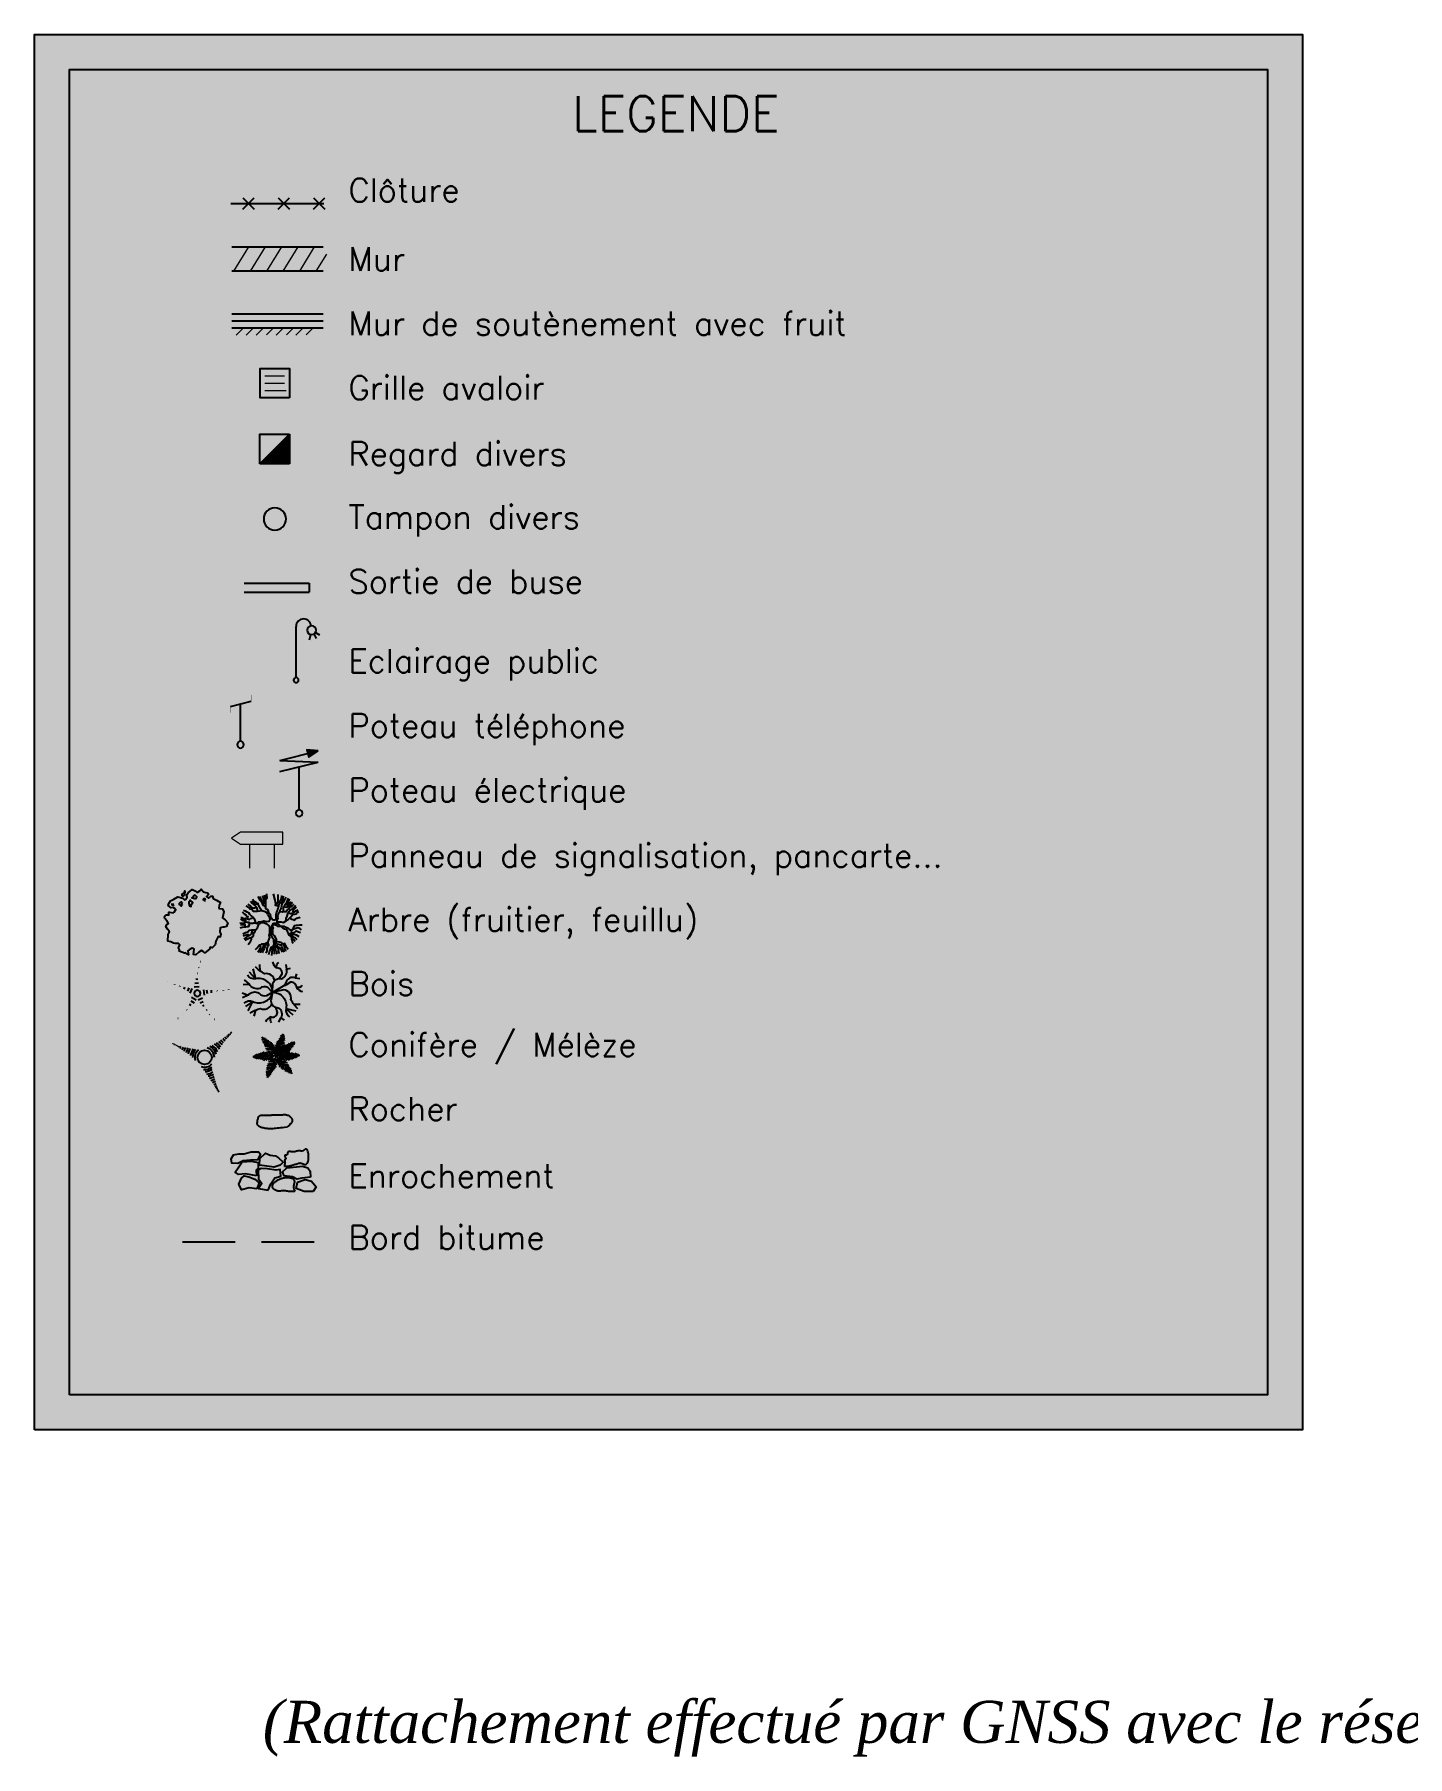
# Paper-space layout 'Layout1' of a CAD drawing. Extents: x -43 to 2298, y -18 to 768.
# Drawn here: x 15.5 to 113.4, y -10.3 to 112.5 of the extents above; entities that cross this region are included whole.
import ezdxf
from ezdxf.enums import TextEntityAlignment as Align

# ---------------------------------------------------------------- set-up
doc = ezdxf.new("R2010")
doc.units = 0
doc.header["$LTSCALE"] = 5
doc.linetypes.add('CACHE2', pattern=[0.1875, 0.125, -0.0625])
doc.layers.add('CARTOUCHE', color=7, linetype='Continuous')
doc.layers.add('CARTOUCHE_Hachures', color=255, linetype='Continuous')
doc.styles.add('17', font='romans.shx', dxfattribs={"oblique": 13.5, "height": 0.34})
doc.styles.add('CARTOUCHE', font='timesi.ttf', dxfattribs={"height": 1})

psp = doc.layouts.get("Layout1")

# ---------------------------------------------------------------- hatches: boundary and pattern name
at = {"layer": 'CARTOUCHE_Hachures'}
psp.add_hatch(color=256, dxfattribs=at).paths.add_polyline_path([(15.51, 13.03), (15.51, 112.48), (105.89, 112.48), (105.89, 13.03)])

# ---------------------------------------------------------------- linework, layer by layer
at = {"layer": 'CARTOUCHE', "color": 0}
for p, q in [((34.94, 61.46), (34.96, 61.48)), ((34.95, 61.43), (34.99, 61.48)), ((34.96, 61.37), (35.06, 61.47)), ((34.96, 61.4), (35.03, 61.47)), ((34.97, 61.34), (35.1, 61.47)), ((34.98, 61.32), (35.13, 61.47)), ((34.99, 61.29), (35.17, 61.47)), ((35, 61.26), (35.21, 61.46)), ((35.01, 61.23), (35.24, 61.46)), ((35.02, 61.2), (35.28, 61.46)), ((35.03, 61.17), (35.31, 61.46)), ((35.03, 61.14), (35.35, 61.45)), ((35.04, 61.11), (35.39, 61.45)), ((35.05, 61.08), (35.42, 61.45)), ((35.06, 61.05), (35.46, 61.45)), ((35.07, 61.02), (35.49, 61.45)), ((35.08, 60.99), (35.53, 61.44)), ((35.16, 61.03), (35.57, 61.44)), ((35.28, 61.12), (35.6, 61.44)), ((35.41, 61.21), (35.64, 61.44)), ((35.53, 61.29), (35.67, 61.43)), ((35.65, 61.38), (35.71, 61.43))]:
    psp.add_line(p, q, dxfattribs=at)
at = {"layer": 'CARTOUCHE', "color": 3, "linetype": 'Continuous'}
for p, q in [((31.76, 51.11), (31.86, 50.73)), ((31.9, 51.15), (31.99, 50.79)), ((31.61, 45.72), (31.58, 46.18)), ((33.98, 43.37), (34.45, 43.36)), ((31.28, 42.94), (31.15, 42.5)), ((31.89, 40.79), (31.72, 40.82)), ((32.73, 39.68), (31.73, 41.01)), ((31.73, 40.91), (31.83, 40.87)), ((31.77, 40.71), (31.98, 40.67)), ((31.83, 40.87), (31.84, 40.99)), ((32.07, 40.56), (31.83, 40.6)), ((31.92, 40.97), (31.89, 40.79)), ((31.98, 40.67), (31.97, 40.68)), ((31.98, 40.68), (32.03, 40.91)), ((32.14, 40.83), (32.07, 40.56)), ((32.14, 40.46), (32.25, 40.74)), ((32.35, 40.67), (32.25, 40.34)), ((32.33, 40.21), (32.45, 40.61)), ((32.75, 39.69), (33.26, 41.26)), ((32.76, 39.68), (34.08, 40.68)), ((32.76, 40.62), (32.95, 40.31)), ((33, 40.46), (32.84, 40.72)), ((32.92, 40.83), (33.05, 40.61)), ((33.09, 40.73), (32.98, 40.95)), ((33.34, 40.56), (33.01, 40.46)), ((33.04, 41.06), (33.13, 40.87)), ((33.05, 40.61), (33.34, 40.69)), ((33.35, 40.83), (33.09, 40.73)), ((33.17, 41.01), (33.1, 41.17)), ((33.13, 40.87), (33.35, 40.96)), ((33.13, 40.87), (33.13, 40.88)), ((33.18, 41.21), (33.21, 41.11)), ((33.34, 41.09), (33.18, 41.01)), ((33.21, 41.11), (33.31, 41.17)), ((33.56, 40.52), (33.53, 40.26)), ((33.63, 40.34), (33.68, 40.58)), ((33.78, 40.64), (33.75, 40.44)), ((33.86, 40.52), (33.9, 40.69)), ((34.05, 40.49), (33.87, 40.52)), ((33.98, 40.68), (33.95, 40.58)), ((33.95, 40.58), (34.07, 40.57)), ((32.72, 39.67), (31.07, 39.61)), ((31.23, 39.61), (31.14, 39.69)), ((31.15, 39.55), (31.23, 39.61)), ((31.2, 39.74), (31.34, 39.62)), ((31.34, 39.61), (31.21, 39.5)), ((31.48, 39.62), (31.32, 39.8)), ((31.33, 39.47), (31.48, 39.62)), ((31.45, 39.84), (31.63, 39.63)), ((31.63, 39.63), (31.45, 39.45)), ((31.48, 39.62), (31.47, 39.62)), ((31.75, 39.63), (31.58, 39.88)), ((31.59, 39.44), (31.76, 39.63)), ((31.7, 39.92), (31.91, 39.65)), ((31.91, 39.64), (31.72, 39.4)), ((32.06, 39.64), (31.81, 39.97)), ((31.84, 39.36), (32.07, 39.64)), ((31.89, 40.48), (32.15, 40.46)), ((32.07, 39.64), (31.91, 39.64)), ((32.24, 40.33), (31.94, 40.36)), ((31.97, 40.23), (32.34, 40.21)), ((31.97, 39.97), (32.22, 39.65)), ((32.23, 39.65), (32, 39.36)), ((32.43, 40.08), (32.06, 40.1)), ((32.07, 39.64), (32.07, 39.64)), ((32.74, 39.65), (32.09, 38.12)), ((32.38, 39.65), (32.13, 39.98)), ((32.16, 39.98), (32.53, 39.95)), ((32.16, 39.37), (32.39, 39.65)), ((32.6, 39.33), (32.2, 39.24)), ((32.34, 40.21), (32.24, 40.33)), ((32.62, 39.83), (32.26, 39.85)), ((32.29, 39.95), (32.54, 39.66)), ((32.3, 39.38), (32.66, 39.48)), ((32.54, 39.66), (32.32, 39.37)), ((32.34, 40.21), (32.34, 40.21)), ((32.55, 40.48), (32.43, 40.09)), ((32.52, 39.96), (32.64, 40.35)), ((32.54, 39.66), (32.53, 39.66)), ((32.77, 39.01), (32.6, 39.34)), ((32.8, 39.86), (32.61, 40.17)), ((32.62, 39.83), (32.61, 39.84)), ((32.72, 40.2), (32.62, 39.83)), ((32.66, 40.32), (32.85, 40.01)), ((32.66, 39.48), (32.66, 39.47)), ((32.67, 39.48), (32.83, 39.16)), ((32.9, 40.16), (32.71, 40.47)), ((32.76, 39.67), (34.42, 39.73)), ((32.76, 39.65), (33.87, 38.42)), ((33.16, 39.99), (32.81, 39.87)), ((32.81, 39.87), (32.81, 39.87)), ((32.81, 39.14), (32.88, 39.51)), ((32.86, 40.02), (33.25, 40.14)), ((32.88, 39.52), (33.24, 39.53)), ((32.88, 39.51), (32.89, 39.51)), ((33.3, 40.29), (32.9, 40.17)), ((32.9, 39.79), (32.92, 40.15)), ((32.99, 39.4), (32.9, 39)), ((32.91, 39.79), (32.91, 39.8)), ((33.27, 39.69), (32.91, 39.79)), ((32.94, 39.68), (33.17, 39.96)), ((32.95, 40.31), (33, 40.46)), ((32.95, 40.32), (33.35, 40.44)), ((32.95, 40.31), (32.95, 40.31)), ((33.19, 39.38), (32.95, 39.68)), ((32.95, 39.68), (32.96, 39.68)), ((33.35, 39.41), (32.98, 39.4)), ((33.01, 38.88), (33.1, 39.28)), ((33.05, 40.25), (33.03, 39.88)), ((33.04, 39.89), (33.43, 39.77)), ((33.09, 39.28), (33.46, 39.29)), ((33.33, 39.97), (33.1, 39.68)), ((33.11, 39.68), (33.36, 39.36)), ((33.16, 39.98), (33.18, 40.35)), ((33.55, 39.86), (33.16, 39.99)), ((33.26, 39.69), (33.49, 39.97)), ((33.52, 39.36), (33.27, 39.69)), ((33.31, 40.44), (33.28, 40.08)), ((33.28, 40.08), (33.41, 40.17)), ((33.28, 40.08), (33.28, 40.08)), ((33.29, 40.08), (33.68, 39.96)), ((33.41, 40.17), (33.43, 40.47)), ((33.74, 40.06), (33.42, 40.16)), ((33.65, 39.98), (33.42, 39.69)), ((33.42, 39.69), (33.58, 39.7)), ((33.42, 39.69), (33.42, 39.69)), ((33.43, 39.69), (33.68, 39.37)), ((33.54, 40.27), (33.82, 40.16)), ((33.58, 39.7), (33.77, 39.93)), ((33.79, 39.42), (33.58, 39.69)), ((33.91, 40.27), (33.63, 40.34)), ((33.9, 39.9), (33.73, 39.7)), ((33.74, 39.7), (33.91, 39.45)), ((33.75, 40.44), (33.76, 40.44)), ((33.75, 40.43), (33.98, 40.38)), ((33.86, 39.71), (34.03, 39.88)), ((34.04, 39.49), (33.86, 39.71)), ((34.15, 39.87), (34.01, 39.72)), ((34.01, 39.72), (34.02, 39.72)), ((34.01, 39.71), (34.17, 39.54)), ((34.15, 39.72), (34.27, 39.84)), ((34.28, 39.6), (34.15, 39.72)), ((34.34, 39.79), (34.25, 39.72)), ((34.25, 39.72), (34.34, 39.65)), ((32.25, 38.5), (32.03, 38.43)), ((32.03, 38.3), (32.19, 38.37)), ((32.04, 38.57), (32.31, 38.64)), ((32.15, 38.28), (32.05, 38.23)), ((32.36, 38.75), (32.06, 38.71)), ((32.07, 38.83), (32.41, 38.9)), ((32.48, 39.04), (32.08, 38.95)), ((32.14, 39.09), (32.54, 39.18)), ((32.18, 38.17), (32.15, 38.28)), ((32.2, 38.37), (32.25, 38.21)), ((32.26, 38.5), (32.25, 38.49)), ((32.33, 38.3), (32.26, 38.5)), ((32.31, 38.64), (32.39, 38.41)), ((32.46, 38.52), (32.36, 38.76)), ((32.48, 39.04), (32.42, 38.9)), ((32.42, 38.9), (32.55, 38.63)), ((32.64, 38.72), (32.48, 39.04)), ((32.48, 39.04), (32.48, 39.04)), ((32.54, 39.19), (32.71, 38.86)), ((33.2, 39.16), (33.11, 38.76)), ((33.56, 39.18), (33.2, 39.17)), ((33.2, 39.17), (33.2, 39.17)), ((33.2, 39.17), (33.3, 39.05)), ((33.22, 38.71), (33.29, 39.04)), ((33.3, 39.05), (33.61, 39.05)), ((33.41, 38.93), (33.33, 38.64)), ((33.66, 38.93), (33.4, 38.94)), ((33.44, 38.56), (33.49, 38.84)), ((33.49, 38.84), (33.74, 38.82)), ((33.59, 38.73), (33.56, 38.5)), ((33.8, 38.72), (33.6, 38.73)), ((33.6, 38.73), (33.6, 38.73)), ((33.68, 38.44), (33.69, 38.62)), ((33.69, 38.63), (33.86, 38.61)), ((33.86, 38.52), (33.76, 38.55)), ((33.76, 38.55), (33.76, 38.43))]:
    psp.add_line(p, q, dxfattribs=at)
at = {"layer": 'CARTOUCHE', "color": 3}
for p, q in [((27.14, 45.56), (27.11, 45.56)), ((27.2, 45.99), (27.23, 45.98)), ((27.34, 46.38), (27.33, 46.38)), ((25.03, 44.96), (25.03, 44.96)), ((25.51, 44.77), (25.52, 44.79)), ((25.87, 44.67), (25.85, 44.62)), ((26.18, 44.44), (26.24, 44.57)), ((26.52, 44.53), (26.42, 44.28)), ((26.62, 44.14), (26.76, 44.49)), ((26.9, 44.59), (27.26, 44.63)), ((27.21, 44.85), (26.95, 44.84)), ((27.02, 45.16), (27.15, 45.15)), ((27.56, 44.38), (27.61, 44)), ((27.84, 44.09), (27.81, 44.35)), ((28.1, 44.35), (28.12, 44.18)), ((28.55, 44.28), (28.54, 44.32)), ((28.96, 44.35), (28.96, 44.34)), ((29.36, 44.39), (29.36, 44.4)), ((26.34, 42.99), (26.37, 42.96)), ((26.68, 43.26), (26.56, 43.35)), ((26.66, 43.6), (26.89, 43.47)), ((27.05, 43.66), (26.71, 43.83)), ((27.5, 43.8), (27.18, 43.65)), ((27.32, 43.45), (27.54, 43.56)), ((27.51, 43.23), (27.62, 43.3)), ((27.8, 42.95), (27.76, 42.92))]:
    psp.add_line(p, q, dxfattribs=at)
at = {"layer": 'CARTOUCHE', "flags": 128}
psp.add_lwpolyline([(15.51, 13.03), (15.51, 112.48), (105.89, 112.48), (105.89, 13.03)], close=True, dxfattribs=at)
at = {"layer": 'CARTOUCHE', "lineweight": 25, "flags": 128}
psp.add_lwpolyline([(18.01, 15.53), (18.01, 109.98), (103.39, 109.98), (103.39, 15.53)], close=True, dxfattribs=at)
at = {"layer": 'CARTOUCHE', "flags": 128}
for points in [[(30.37, 100.03), (31.17, 100.83)], [(30.37, 100.83), (31.17, 100.03)], [(32.89, 100.03), (33.69, 100.83)], [(32.89, 100.83), (33.69, 100.03)], [(35.41, 100.03), (36.21, 100.83)], [(35.41, 100.83), (36.21, 100.03)], [(29.51, 100.43), (36.15, 100.43)]]:
    psp.add_lwpolyline(points, dxfattribs=at)
at = {"layer": 'CARTOUCHE', "lineweight": 25, "flags": 128}
for points in [[(29.58, 97.35), (36.09, 97.35)], [(36.1, 95.6), (29.58, 95.6)], [(29.58, 91.57), (36.08, 91.57)]]:
    psp.add_lwpolyline(points, dxfattribs=at)
at = {"layer": 'CARTOUCHE', "color": 252, "lineweight": 9, "flags": 128}
for points in [[(30.78, 97.35), (29.71, 95.6)], [(31.95, 97.35), (30.88, 95.6)], [(33.12, 97.35), (32.05, 95.6)], [(34.29, 97.35), (33.22, 95.6)], [(35.46, 97.35), (34.4, 95.6)], [(36.32, 96.83), (35.57, 95.6)], [(30.4, 91.54), (29.9, 91.04)], [(31.11, 91.54), (30.61, 91.04)], [(31.82, 91.54), (31.32, 91.04)], [(32.56, 91.57), (32.06, 91.07)], [(33.23, 91.54), (32.73, 91.04)], [(33.97, 91.57), (33.47, 91.07)], [(34.65, 91.54), (34.15, 91.04)], [(35.39, 91.57), (34.89, 91.07)]]:
    psp.add_lwpolyline(points, dxfattribs=at)
at = {"layer": 'CARTOUCHE', "color": 251, "flags": 128}
for points in [[(29.58, 92.57), (36.08, 92.57)], [(29.58, 92.07), (36.08, 92.07)]]:
    psp.add_lwpolyline(points, dxfattribs=at)
at = {"layer": 'CARTOUCHE', "color": 142, "linetype": 'ByBlock', "flags": 128}
psp.add_lwpolyline([(33.69, 86.58), (31.59, 86.58), (31.59, 88.68), (33.69, 88.68)], close=True, dxfattribs=at)
at = {"layer": 'CARTOUCHE', "color": 142, "lineweight": 5, "flags": 128}
for points in [[(31.94, 88.15), (33.34, 88.15)], [(31.94, 87.63), (33.34, 87.63)], [(31.94, 87.1), (33.45, 87.1)]]:
    psp.add_lwpolyline(points, dxfattribs=at)
at = {"layer": 'CARTOUCHE', "color": 4, "flags": 128}
for points in [[(31.58, 81.87), (31.58, 83.98), (33.68, 83.98)], [(31.58, 81.87), (33.68, 83.98)], [(31.63, 81.87), (33.68, 83.92)], [(31.69, 81.87), (33.68, 83.86)], [(31.75, 81.87), (33.68, 83.8)], [(31.81, 81.87), (33.68, 83.74)], [(31.87, 81.87), (33.68, 83.68)], [(31.93, 81.87), (33.68, 83.62)], [(31.99, 81.87), (33.68, 83.56)], [(32.05, 81.87), (33.68, 83.5)], [(33.68, 83.98), (33.68, 81.87)], [(32.11, 81.87), (33.68, 83.44)], [(32.17, 81.87), (33.68, 83.38)], [(32.23, 81.87), (33.68, 83.32)], [(32.29, 81.87), (33.68, 83.26)], [(32.35, 81.87), (33.68, 83.2)], [(32.41, 81.87), (33.68, 83.14)], [(32.47, 81.87), (33.68, 83.08)], [(32.53, 81.87), (33.68, 83.02)], [(32.59, 81.87), (33.68, 82.97)], [(32.64, 81.87), (33.68, 82.91)], [(32.7, 81.87), (33.68, 82.85)], [(32.76, 81.87), (33.68, 82.79)], [(32.82, 81.87), (33.68, 82.73)], [(32.88, 81.87), (33.68, 82.67)], [(32.94, 81.87), (33.68, 82.61)], [(33, 81.87), (33.68, 82.55)], [(33.06, 81.87), (33.68, 82.49)], [(33.12, 81.87), (33.68, 82.43)], [(33.18, 81.87), (33.68, 82.37)], [(33.24, 81.87), (33.68, 82.31)], [(33.3, 81.87), (33.68, 82.25)], [(33.68, 81.87), (31.58, 81.87)], [(33.36, 81.87), (33.68, 82.19)], [(33.42, 81.87), (33.68, 82.13)], [(33.48, 81.87), (33.68, 82.07)], [(33.54, 81.87), (33.68, 82.01)], [(33.6, 81.87), (33.68, 81.96)]]:
    psp.add_lwpolyline(points, dxfattribs=at)
psp.add_lwpolyline([(32.65, 78.74, 1), (32.65, 77.15, 1)], format="xyb", close=True, dxfattribs=at)
at = {"layer": 'CARTOUCHE', "color": 142, "flags": 128}
for points in [[(30.45, 73.37), (35.09, 73.37)], [(30.45, 72.72), (35.09, 72.72)], [(35.09, 73.37), (35.09, 72.72)]]:
    psp.add_lwpolyline(points, dxfattribs=at)
at = {"layer": 'CARTOUCHE', "color": 6, "flags": 128}
psp.add_lwpolyline([(35.23, 70.29, 1), (34.16, 70.29)], format="xyb", dxfattribs=at)
for points in [[(34.16, 66.64), (34.16, 70.29)], [(35.19, 69.69), (35.09, 69.3)], [(35.44, 69.72), (35.6, 69.42)], [(35.55, 69.86), (35.84, 69.69)]]:
    psp.add_lwpolyline(points, dxfattribs=at)
for points in [[(35.27, 70.33, 1), (35.27, 69.7, 1)], [(34.16, 66.64, 1), (34.16, 66.28, 1)]]:
    psp.add_lwpolyline(points, format="xyb", close=True, dxfattribs=at)
at = {"layer": 'CARTOUCHE', "color": 3, "const_width": 0.0216, "flags": 128}
for points in [[(30.95, 64.96), (30.97, 65.39)], [(29.48, 64.15), (29.48, 64.59)]]:
    psp.add_lwpolyline(points, dxfattribs=at)
at = {"layer": 'CARTOUCHE', "color": 3, "flags": 128}
for points in [[(29.48, 64.59), (30.95, 64.96)], [(30.2, 62.1), (30.2, 64.67), (30.21, 64.77)], [(25.74, 42.36), (25.75, 42.36)], [(26.07, 42.66), (26.07, 42.66)], [(28, 42.63), (28.01, 42.64)], [(28.36, 42.26), (28.35, 42.26)]]:
    psp.add_lwpolyline(points, dxfattribs=at)
psp.add_lwpolyline([(30.2, 62.1, 1), (30.2, 61.62, 1)], format="xyb", close=True, dxfattribs=at)
at = {"layer": 'CARTOUCHE', "color": 1, "flags": 128}
for points in [[(33, 60.74), (35.73, 61.43)], [(35.73, 61.43), (34.93, 61.48), (35.08, 60.98), (35.73, 61.43)], [(33, 60.74), (35.74, 60.62)], [(33.01, 59.94), (35.74, 60.62)], [(34.38, 57.21), (34.38, 60.29)]]:
    psp.add_lwpolyline(points, dxfattribs=at)
psp.add_lwpolyline([(34.38, 57.21, 1), (34.38, 56.74, 1)], format="xyb", close=True, dxfattribs=at)
at = {"layer": 'CARTOUCHE', "lineweight": 9, "flags": 128}
for points in [[(32.59, 54.76), (33.21, 54.76), (33.21, 55.62), (30.21, 55.62), (29.56, 55.19), (30.21, 54.76), (32.57, 54.76)], [(30.86, 53.05), (30.86, 54.73)], [(32.59, 54.76), (32.59, 53.05)]]:
    psp.add_lwpolyline(points, dxfattribs=at)
at = {"layer": 'CARTOUCHE', "color": 3, "linetype": 'Continuous'}
for points in [[(28.66, 50.19), (28.91, 50.15), (29.02, 49.95), (28.91, 49.51), (29.1, 49.38), (29.29, 49.17), (29.19, 48.91), (29.04, 48.86), (28.95, 48.84), (28.75, 48.8), (28.72, 48.52), (28.8, 48.32), (28.75, 48.15), (28.6, 48.18), (28.45, 47.86), (28.4, 47.59), (28.19, 47.39), (28.04, 47.42), (27.99, 47.28), (27.66, 47.03), (27.55, 47.12), (27.42, 47.2), (27.22, 47.06), (27.02, 46.89), (26.86, 46.91), (26.9, 47.29), (26.75, 47.36), (26.55, 47.24), (26.44, 47.16), (26.49, 46.88), (26.34, 46.94), (26.28, 47.03), (26.21, 46.99), (25.83, 47.13), (25.85, 47.23), (25.79, 47.39), (25.87, 47.6), (25.78, 47.68), (25.56, 47.68), (25.43, 47.71), (25.24, 47.8), (25.03, 47.85), (25.04, 48.32), (25.14, 48.51), (25.12, 48.57), (25, 48.71), (24.87, 48.9), (24.96, 49.03), (25.06, 49.12), (24.97, 49.29), (24.81, 49.48), (24.79, 49.57), (24.84, 49.65), (24.9, 49.73), (25.06, 49.74), (25.1, 49.7), (25.09, 49.91), (25.13, 49.92), (25.39, 49.87), (25.46, 49.93), (25.58, 50.1), (25.51, 50.19), (25.41, 50.25), (25.25, 50.24), (25.04, 50.39), (25.09, 50.55), (25.21, 50.73), (25.45, 50.85), (25.74, 51.01), (26.09, 50.91), (26.21, 50.79), (26.3, 50.84), (26.4, 50.98), (26.35, 51.05), (26.41, 51.23), (26.47, 51.31), (26.75, 51.54), (27.02, 51.41), (27.11, 51.33), (27.29, 51.45), (27.4, 51.56), (27.57, 51.38), (27.72, 51.32), (27.85, 51.29), (27.93, 51.19), (27.77, 51.04), (27.92, 50.93), (27.99, 50.97), (28.08, 51.07), (28.21, 51.05), (28.25, 50.89), (28.31, 50.87), (28.49, 50.77), (28.78, 50.62), (28.69, 50.42)], [(26.09, 50.53), (26.01, 50.59), (25.97, 50.66), (25.88, 50.59), (25.83, 50.54), (25.83, 50.47), (25.91, 50.41), (25.96, 50.35), (26.02, 50.39), (26.01, 50.48)], [(27, 50.86), (27.08, 51.02), (26.97, 51.13), (26.88, 51.09), (26.83, 51.02), (26.74, 50.94), (26.83, 50.92), (26.89, 50.92)]]:
    psp.add_lwpolyline(points, close=True, dxfattribs=at)
for points in [[(25.44, 50.46), (25.31, 50.49), (25.35, 50.42), (25.46, 50.44), (25.48, 50.45)], [(26.19, 51.19), (26.26, 51.32), (26.22, 51.45), (26.15, 51.31), (26.01, 51.21), (26.01, 51.12), (26.07, 51.06), (26.16, 51.1), (26.23, 51.18), (26.19, 51.2)], [(26.6, 50.76), (26.51, 50.62), (26.51, 50.54), (26.57, 50.37), (26.68, 50.32), (26.7, 50.5), (26.8, 50.61), (26.65, 50.74), (26.59, 50.79)], [(27.7, 50.77), (27.68, 50.87), (27.59, 50.88), (27.53, 50.81), (27.61, 50.75), (27.7, 50.76)], [(30.22, 49.53), (30.3, 49.55), (30.44, 49.47), (30.51, 49.48), (30.57, 49.49), (30.59, 49.48), (30.62, 49.47), (30.66, 49.46), (30.7, 49.45), (30.83, 49.4), (30.92, 49.47), (31.03, 49.49), (31.1, 49.54), (31.16, 49.49), (31.21, 49.32), (31.26, 49.16), (31.37, 49.12), (31.48, 49.23), (31.72, 49.26), (31.87, 49.3), (32.07, 49.26), (32.23, 49.28), (32.27, 49.3), (32.31, 49.41), (32.29, 49.49), (32.29, 49.51), (32.27, 49.54), (32.26, 49.56), (32.24, 49.61), (32.22, 49.63), (32.16, 49.73), (32.15, 49.74), (32.13, 49.85), (32.01, 49.91), (31.95, 49.94), (31.73, 50.01), (31.58, 50), (31.4, 49.98), (31.38, 49.96), (31.16, 49.96), (31.07, 50.02), (31, 50.11), (30.89, 50.13), (30.87, 50.2), (30.74, 50.28), (30.6, 50.37)], [(30.73, 50.48), (30.89, 50.4), (31, 50.26), (31.09, 50.2), (31.16, 50.24), (31.24, 50.24), (31.32, 50.28), (31.35, 50.25), (31.38, 50.11), (31.38, 49.96)], [(30.91, 50.71), (31.02, 50.57), (31.11, 50.49), (31.22, 50.4), (31.31, 50.29)], [(31, 50.71), (31.13, 50.64), (31.17, 50.53), (31.29, 50.49), (31.39, 50.53), (31.31, 50.6), (31.17, 50.69), (31.06, 50.82)], [(31.73, 50.01), (31.62, 50.16), (31.56, 50.29), (31.55, 50.31), (31.46, 50.47), (31.46, 50.53), (31.39, 50.53)], [(31.43, 51.04), (31.55, 50.8), (31.7, 50.65), (31.79, 50.43), (31.82, 50.43)], [(31.59, 51.04), (31.63, 50.89), (31.68, 50.78), (31.86, 50.73), (31.82, 50.43), (31.97, 50.27), (31.99, 50.18), (32.11, 50.14), (32.17, 50.01), (32.2, 49.9), (32.31, 49.79), (32.33, 49.59), (32.42, 49.5), (32.45, 49.39), (32.56, 49.37), (32.64, 49.37), (32.73, 49.41), (32.75, 49.55), (32.75, 49.73), (32.73, 49.79), (32.77, 49.88), (32.83, 50.04), (32.88, 50.23), (32.92, 50.32), (32.94, 50.39), (32.96, 50.52), (33, 50.65), (33.07, 50.81), (33.11, 50.9), (33.15, 51.05), (33.13, 51.1)], [(32.05, 51.22), (32.07, 50.89), (31.99, 50.79), (31.97, 50.76), (31.99, 50.54), (31.97, 50.32), (31.97, 50.27)], [(32.53, 51.22), (32.65, 50.78), (32.7, 50.5)], [(32.87, 51.18), (32.87, 50.96), (32.87, 50.81), (32.85, 50.63), (32.79, 50.52), (32.7, 50.5), (32.68, 50.43), (32.76, 50.43), (32.92, 50.32)], [(33.42, 50.99), (33.33, 50.79), (33.25, 50.61), (33.16, 50.52), (33.15, 50.49), (33.1, 50.24), (33.03, 50.08), (33.01, 50.05), (33, 50.03), (33, 50.01), (33.01, 49.95), (32.88, 49.77), (32.86, 49.69), (32.84, 49.62), (32.86, 49.46), (32.8, 49.35), (32.78, 49.22), (32.89, 49.22), (32.98, 49.22), (33.09, 49.24), (33.26, 49.18), (33.46, 49.31), (33.53, 49.35), (33.57, 49.38), (33.74, 49.53), (33.81, 49.62), (33.88, 49.71), (33.94, 49.76), (34.05, 49.78), (34.16, 49.8), (34.23, 49.89), (34.36, 49.98)], [(33.6, 50.92), (33.55, 50.79), (33.45, 50.53), (33.34, 50.39), (33.29, 50.31), (33.23, 50.21), (33.23, 50.08), (33.25, 49.95), (33.19, 49.93), (33.01, 49.95)], [(33.24, 51.05), (33.22, 50.88), (33.18, 50.7), (33.09, 50.54), (33.15, 50.49)], [(33.91, 50.6), (33.78, 50.51), (33.73, 50.44), (33.69, 50.33), (33.65, 50.17), (33.63, 50.15), (33.54, 50.08), (33.45, 49.95), (33.28, 49.95), (33.25, 49.95)], [(33.66, 50.86), (33.62, 50.7), (33.56, 50.57), (33.51, 50.46), (33.57, 50.38), (33.49, 50.26), (33.29, 50.31)], [(34.13, 50.4), (34, 50.24), (33.87, 50.15), (33.74, 50.06), (33.67, 49.98), (33.61, 49.89), (33.54, 49.8), (33.5, 49.64), (33.44, 49.47), (33.4, 49.27)], [(33.8, 50.66), (33.69, 50.57), (33.6, 50.44), (33.57, 50.38)], [(33.98, 50.46), (33.87, 50.37), (33.76, 50.29), (33.65, 50.17)], [(30.2, 49.05), (30.38, 49.02), (30.51, 49.03), (30.51, 48.98), (30.57, 48.88), (30.58, 48.87), (30.69, 48.89), (30.77, 48.9), (30.84, 49.01), (30.84, 49.17), (30.81, 49.18), (30.7, 49.18), (30.59, 49.2), (30.53, 49.18), (30.42, 49.11), (30.31, 49.11), (30.15, 49.13)], [(30.19, 49.44), (30.39, 49.33), (30.5, 49.33), (30.55, 49.36), (30.59, 49.2)], [(30.32, 49.95), (30.45, 49.8), (30.57, 49.73), (30.66, 49.64), (30.72, 49.62), (30.7, 49.51), (30.7, 49.45)], [(31.59, 47.03), (31.7, 47.23), (31.81, 47.4), (31.87, 47.62), (32, 47.71), (32.14, 47.79), (32.15, 47.8), (32.2, 47.87), (32.28, 48.11), (32.24, 48.27), (32.3, 48.4), (32.28, 48.58), (32.29, 48.74), (32.29, 48.84), (32.25, 48.95), (32.07, 49.08), (32.01, 49.08), (31.87, 49.17), (31.74, 49.17), (31.65, 49.17), (31.57, 49.1), (31.46, 49.05), (31.46, 48.99), (31.41, 48.88), (31.39, 48.75), (31.31, 48.66), (31.28, 48.65), (31.17, 48.63), (31.02, 48.63), (30.98, 48.63), (31.02, 48.63), (31.04, 48.63), (30.98, 48.43), (30.96, 48.32), (30.8, 48.23), (30.74, 48.32), (30.54, 48.25), (30.39, 48.21)], [(30.41, 50.06), (30.52, 50.02), (30.65, 49.95), (30.78, 49.89), (30.83, 49.78), (30.96, 49.67), (31.08, 49.56), (31.1, 49.54)], [(30.84, 49.17), (30.93, 49.14), (31.08, 49.14), (31.14, 49.15), (31.18, 49.16), (31.19, 49.16), (31.21, 49.16), (31.23, 49.16), (31.26, 49.16)], [(34.59, 48.99), (34.41, 48.99), (34.24, 48.97), (34.17, 48.96), (34.08, 48.94), (34.02, 48.94), (33.95, 48.79), (33.91, 48.67), (33.8, 48.61), (33.71, 48.65), (33.62, 48.76), (33.51, 48.81), (33.4, 48.85), (33.33, 48.89), (33.2, 48.89), (33.05, 48.93), (32.93, 49.04), (32.8, 49.11), (32.71, 49.11), (32.58, 49.11), (32.47, 49.06), (32.45, 48.97), (32.38, 48.86), (32.36, 48.77), (32.37, 48.64), (32.39, 48.53), (32.39, 48.42), (32.37, 48.33), (32.39, 48.25), (32.44, 48.16), (32.5, 48.07), (32.55, 47.98), (32.55, 47.83), (32.58, 47.63), (32.53, 47.5), (32.53, 47.41), (32.51, 47.3), (32.54, 47.23), (32.6, 47.17), (32.6, 47.06), (32.61, 46.92)], [(34.16, 50.31), (34.11, 50.24), (34.05, 50.15), (33.96, 50.07), (33.92, 50), (33.95, 49.89), (33.85, 49.82), (33.79, 49.8), (33.61, 49.86)], [(33.74, 49.53), (33.79, 49.45), (33.94, 49.4), (34.01, 49.36), (34.12, 49.43), (34.21, 49.49), (34.45, 49.56)], [(34.29, 50.09), (34.22, 50.05), (34.11, 50), (34.03, 49.93), (33.98, 49.91), (33.95, 49.89)], [(30.18, 48.8), (30.31, 48.85), (30.57, 48.88)], [(31.02, 48.63), (30.98, 48.63), (30.82, 48.61), (30.71, 48.5), (30.56, 48.45), (30.36, 48.36)], [(30.45, 47.99), (30.65, 48.14), (30.79, 48.25)], [(30.52, 47.9), (30.67, 47.99), (30.85, 48.08), (30.96, 48.1), (31.05, 48.17), (31.13, 48.26), (31.15, 48.46), (31.22, 48.5), (31.28, 48.65)], [(30.75, 47.62), (30.83, 47.73), (30.92, 47.84), (30.98, 47.97), (30.98, 48.11)], [(34.25, 47.95), (34.11, 48.06), (34.08, 48.09), (33.96, 48.19), (33.87, 48.26), (33.8, 48.32), (33.76, 48.39), (33.65, 48.32), (33.63, 48.39), (33.58, 48.5), (33.53, 48.63), (33.42, 48.69), (33.34, 48.72), (33.25, 48.76), (33.11, 48.87), (33, 48.89), (32.89, 48.91), (32.8, 48.98), (32.69, 49), (32.56, 49.02), (32.49, 48.95), (32.49, 48.89), (32.52, 48.82), (32.47, 48.71), (32.45, 48.64), (32.48, 48.6), (32.48, 48.53), (32.48, 48.4), (32.52, 48.34), (32.59, 48.25), (32.66, 48.14), (32.73, 47.98), (32.73, 47.85), (32.82, 47.83), (32.95, 47.81), (33.06, 47.79), (33.19, 47.66), (33.26, 47.61), (33.3, 47.48), (33.35, 47.35), (33.4, 47.15)], [(33.31, 47.06), (33.26, 47.22), (33.2, 47.33), (33.15, 47.46), (33.13, 47.57), (33.06, 47.57), (32.91, 47.61), (32.82, 47.65), (32.75, 47.72), (32.68, 47.79), (32.66, 47.87), (32.59, 47.94), (32.6, 47.85), (32.62, 47.74), (32.64, 47.63), (32.67, 47.5), (32.67, 47.39), (32.65, 47.26), (32.73, 47.19), (32.76, 47.1), (32.76, 47.01), (32.8, 46.93)], [(33.96, 47.68), (33.9, 47.77), (33.9, 47.88), (33.85, 47.99), (33.83, 48.15), (33.74, 48.23), (33.65, 48.3), (33.65, 48.32)], [(34.55, 48.66), (34.42, 48.75), (34.28, 48.81), (34.08, 48.74), (33.93, 48.68), (33.8, 48.61), (33.84, 48.42), (34.07, 48.5), (34.17, 48.59), (34.33, 48.52), (34.48, 48.46)], [(34.38, 48.17), (34.18, 48.28), (34, 48.32), (33.85, 48.39), (33.84, 48.42)], [(34.09, 47.82), (34.05, 47.93), (33.92, 47.97), (33.91, 48.15), (33.96, 48.19)], [(31.26, 47.25), (31.39, 47.38), (31.47, 47.47), (31.56, 47.6), (31.63, 47.58)], [(31.46, 47.07), (31.54, 47.2), (31.65, 47.4), (31.63, 47.58), (31.74, 47.67), (31.83, 47.67), (31.87, 47.62)], [(31.77, 47.03), (31.83, 47.21), (31.9, 47.34), (31.96, 47.43), (31.92, 47.54), (32.18, 47.68)], [(32.03, 46.99), (32.1, 47.16), (32.09, 47.34), (32.18, 47.54), (32.22, 47.58), (32.14, 47.79)], [(32.23, 46.9), (32.27, 47.1), (32.34, 47.25), (32.38, 47.41), (32.39, 47.42)], [(32.43, 46.84), (32.45, 47.03), (32.47, 47.28), (32.42, 47.32), (32.39, 47.42), (32.49, 47.48), (32.53, 47.5)], [(33.2, 47.06), (33.11, 47.22), (33.02, 47.3), (32.98, 47.39), (32.89, 47.43), (32.82, 47.45), (32.82, 47.52), (32.84, 47.64)], [(32.96, 46.97), (32.93, 47.15), (32.89, 47.32), (32.82, 47.46)], [(33.59, 47.26), (33.5, 47.39), (33.48, 47.44), (33.37, 47.68), (33.2, 47.65)], [(31.09, 45.89), (31.27, 45.18), (30.84, 45.64)], [(33.42, 46.18), (33.47, 45.85), (33.76, 45.94)], [(34.18, 45.53), (34.09, 45.25), (34.42, 45.2)], [(30.38, 44.76), (30.84, 44.8), (30.49, 45.09)], [(30.31, 44.16), (30.75, 44.01), (30.34, 43.81)], [(30.74, 42.9), (31.08, 43.55), (30.56, 43.19)], [(34.16, 42.86), (33.45, 43.03), (33.92, 42.61)], [(32.94, 42.07), (33.07, 42.39), (33.32, 42.23)]]:
    psp.add_lwpolyline(points, dxfattribs=at)
for points in [[(32.49, 44.22, 0.470308), (31.27, 45.18, -0.313022), (30.69, 45.43)], [(32.62, 45.03, 0.446004), (31.91, 45.53, -0.078961), (31.27, 46.02)], [(33.36, 44.71), (32.49, 44.2), (32.5, 44.84, -0.38871), (33.13, 45.18, 0.420558), (33.47, 45.85)], [(32.95, 45.19), (33.16, 45.53, 0.449762), (32.8, 45.95, -0.360959), (32.92, 46.34)], [(30.46, 43.44, -0.313022), (31.08, 43.55, 0.470308), (32.49, 44.2), (32.15, 44.54, 0.290307), (31.57, 44.49, -0.381748), (30.84, 44.8)], [(30.75, 44.01, -0.381748), (31.53, 44.14, 0.290307), (32.08, 43.97), (32.49, 44.22), (32.36, 43.59, 0.38871), (32.89, 43.11, -0.420558), (33.07, 42.39)], [(34.29, 43.04, -0.078961), (33.79, 43.68, 0.446004), (33.28, 44.38), (32.5, 44.21, -0.468439), (33.45, 43.06, 0.326119), (33.7, 42.45)], [(34.09, 45.25, 0.420558), (33.43, 44.9), (33.34, 44.7), (33.42, 44.71)], [(34.59, 44.7, -0.360959), (34.19, 44.57, 0.449762), (33.77, 44.93), (33.43, 44.71)], [(30.88, 42.73, -0.078961), (31.62, 43.06, 0.446004), (32.43, 43.38)], [(32.42, 42.03, -0.360959), (32.39, 42.45, 0.449762), (32.84, 42.77), (32.71, 43.15)]]:
    psp.add_lwpolyline(points, format="xyb", dxfattribs=at)
at = {"layer": 'CARTOUCHE', "color": 129, "flags": 128}
for points in [[(33.52, 34.59), (33.34, 34.58), (33.19, 34.56), (33.05, 34.55), (32.92, 34.53), (32.81, 34.52), (32.7, 34.5), (32.6, 34.49), (32.51, 34.48), (32.42, 34.48), (32.33, 34.47), (32.25, 34.48), (32.17, 34.48), (32.09, 34.49), (32.02, 34.5), (31.95, 34.51), (31.88, 34.52), (31.81, 34.54), (31.74, 34.55), (31.68, 34.57), (31.62, 34.6), (31.57, 34.62), (31.52, 34.65), (31.48, 34.68), (31.45, 34.71), (31.43, 34.74), (31.41, 34.78), (31.4, 34.82), (31.39, 34.86), (31.39, 34.91), (31.4, 34.95), (31.4, 35), (31.41, 35.05), (31.42, 35.09), (31.43, 35.14), (31.45, 35.19), (31.46, 35.24), (31.47, 35.28), (31.49, 35.32), (31.51, 35.35), (31.53, 35.38), (31.55, 35.41), (31.57, 35.42), (31.59, 35.43), (31.62, 35.44), (31.64, 35.45), (31.67, 35.45), (31.7, 35.45), (31.74, 35.45), (31.78, 35.45), (31.82, 35.44), (31.86, 35.44), (31.91, 35.44), (31.95, 35.44), (32, 35.44), (32.05, 35.44), (32.09, 35.44), (32.14, 35.44), (32.18, 35.44), (32.23, 35.45), (32.28, 35.45), (32.33, 35.46), (32.38, 35.46), (32.43, 35.47), (32.49, 35.47), (32.55, 35.47), (32.62, 35.47), (32.68, 35.47), (32.75, 35.47), (32.82, 35.47), (32.88, 35.47), (32.95, 35.47), (33.01, 35.47), (33.06, 35.47), (33.11, 35.47), (33.16, 35.48), (33.21, 35.48), (33.25, 35.49), (33.29, 35.49), (33.33, 35.49), (33.37, 35.49), (33.41, 35.49), (33.45, 35.48), (33.49, 35.47), (33.53, 35.46), (33.57, 35.45), (33.61, 35.44), (33.64, 35.42), (33.67, 35.4), (33.7, 35.39), (33.73, 35.36), (33.75, 35.34), (33.77, 35.32), (33.79, 35.29), (33.81, 35.27), (33.83, 35.24), (33.84, 35.21), (33.85, 35.18), (33.87, 35.15), (33.87, 35.13), (33.88, 35.1), (33.88, 35.07), (33.88, 35.04), (33.88, 35.01), (33.87, 34.98), (33.86, 34.95), (33.84, 34.92), (33.81, 34.88), (33.78, 34.84), (33.73, 34.8), (33.68, 34.74), (33.6, 34.67), (33.52, 34.59)], [(30.01, 32.01), (29.57, 32.04), (29.54, 32.35), (29.71, 32.63), (30.08, 32.7), (30.47, 32.7), (30.97, 32.84), (31.49, 32.84), (31.63, 32.68), (31.41, 32.27), (30.92, 32.25), (30.38, 32.2), (30.01, 32.01)], [(31.33, 31.13), (30.55, 31.27), (30.06, 31.23), (29.81, 31.4), (30.03, 31.7), (30.31, 32.13), (30.99, 32.18), (31.46, 32.08), (31.46, 31.68), (31.31, 31.54), (31.33, 31.13)], [(31.56, 31.89), (31.58, 32.37), (31.98, 32.75), (32.32, 32.61), (32.69, 32.56), (32.91, 32.42), (33.23, 32.11), (33.03, 31.89), (32.61, 31.75), (31.56, 31.89)], [(31.36, 30.21), (30.82, 30.28), (30.28, 30.13), (30.08, 30.54), (30.28, 30.97), (30.47, 31.13), (30.8, 31.06), (31.21, 30.89), (31.53, 30.63), (31.36, 30.21)], [(32.17, 30.11), (32.35, 30.56), (32.64, 30.99), (33.08, 31.11), (33.03, 31.59), (32.73, 31.54), (32.1, 31.63), (31.68, 31.65), (31.46, 31.54), (31.49, 30.92), (31.73, 30.59), (31.49, 30.23), (32.17, 30.11)], [(34.06, 30.02), (33.89, 30.01), (33.74, 30.01), (33.63, 30.02), (33.54, 30.03), (33.47, 30.04), (33.41, 30.06), (33.37, 30.07), (33.32, 30.07), (33.28, 30.08), (33.24, 30.07), (33.2, 30.07), (33.15, 30.06), (33.11, 30.05), (33.06, 30.04), (33.02, 30.04), (32.97, 30.03), (32.92, 30.03), (32.87, 30.04), (32.82, 30.05), (32.78, 30.06), (32.73, 30.08), (32.69, 30.1), (32.65, 30.12), (32.61, 30.15), (32.58, 30.18), (32.55, 30.21), (32.52, 30.24), (32.5, 30.28), (32.49, 30.32), (32.48, 30.36), (32.48, 30.4), (32.49, 30.44), (32.5, 30.48), (32.52, 30.53), (32.55, 30.57), (32.57, 30.61), (32.61, 30.65), (32.65, 30.68), (32.69, 30.72), (32.73, 30.75), (32.78, 30.78), (32.82, 30.81), (32.87, 30.84), (32.92, 30.87), (32.98, 30.89), (33.03, 30.91), (33.09, 30.93), (33.14, 30.95), (33.2, 30.96), (33.26, 30.98), (33.32, 30.99), (33.38, 31), (33.44, 31), (33.49, 31.01), (33.55, 31.01), (33.61, 31.01), (33.67, 31), (33.73, 30.99), (33.78, 30.98), (33.83, 30.97), (33.88, 30.95), (33.92, 30.93), (33.95, 30.9), (33.98, 30.87), (34.01, 30.84), (34.02, 30.8), (34.03, 30.76), (34.04, 30.72), (34.04, 30.68), (34.03, 30.64), (34.02, 30.59), (34.01, 30.55), (34, 30.51), (33.99, 30.47), (33.97, 30.42), (33.97, 30.37), (33.97, 30.3), (33.99, 30.22), (34.02, 30.13), (34.06, 30.02)], [(35.2, 31.04), (34.56, 30.97), (34.21, 30.89), (33.91, 31.06), (33.3, 31.13), (33.2, 31.42), (33.5, 31.7), (34.19, 31.78), (34.63, 31.82), (35, 31.7), (35.17, 31.46), (35.2, 31.04)], [(35.37, 30.02), (34.73, 30.02), (34.16, 30.23), (34.26, 30.68), (34.8, 30.87), (35.27, 30.75), (35.59, 30.35), (35.37, 30.02)]]:
    psp.add_lwpolyline(points, dxfattribs=at)
psp.add_lwpolyline([(33.33, 31.8, 0.015114), (33.66, 31.84, 0.020943), (33.89, 31.89, 0.017852), (34.17, 31.97, -0.022353), (34.39, 32.04, -0.22707), (34.66, 31.98, 0.309946), (34.88, 31.97, 0.106458), (34.96, 32.04, 0.076071), (35.02, 32.18, 0.060342), (35.05, 32.34, 0.0361), (35.05, 32.61, 0.075105), (34.97, 32.95, 0.222566), (34.88, 33.03, 0.349325), (34.74, 32.98, -0.274224), (34.58, 32.89, -0.050818), (34.46, 32.91, 0.075986), (34.39, 32.92, 0.051071), (34.25, 32.89, -0.02964), (34.02, 32.84, -0.105163), (33.75, 32.86, 0.189815), (33.6, 32.84, 0.311483), (33.56, 32.77, -0.194666), (33.53, 32.65, -0.219605), (33.41, 32.59, 0.376857), (33.35, 32.54, 0.225308), (33.38, 32.46, -0.197646), (33.42, 32.37, -0.007911), (33.42, 32.35, -0.019867), (33.42, 32.35, -0.331946), (33.39, 32.31, 0.281267), (33.35, 32.27, 0.100089), (33.35, 32.18, -0.050592), (33.35, 31.99, -0.016405), (33.34, 31.9, -0.013419), (33.33, 31.8)], format="xyb", dxfattribs=at)
at = {"layer": 'CARTOUCHE', "linetype": 'CACHE2', "lineweight": 25, "ltscale": 6}
psp.add_lwpolyline([(35.44, 26.39), (24.87, 26.39)], dxfattribs=at)
at = {"layer": 'CARTOUCHE', "color": 90}
psp.add_circle((27.64, 39.57), 0.507, dxfattribs=at)
at = {"layer": 'CARTOUCHE', "color": 3, "linetype": 'Continuous'}
for centre, start, end in [((33.06, 46.46), 188.271, 242.5689), ((34.7, 44.84), 208.2419, 262.5398), ((32.53, 41.89), 104.1276, 158.4255)]:
    psp.add_arc(centre, 0.58, start, end, dxfattribs=at)
at = {"layer": 'CARTOUCHE', "color": 3}
for centre, radius, start, end in [((27.12, 44.14), 0.225, 90, 270), ((27.12, 44.14), 0.225, 270, 90), ((27.64, 39.57), 1.7, 37.3418, 46.6984), ((27.64, 39.57), 1.87, 38.7041, 45.5236), ((27.64, 39.57), 2.04, 39.7073, 44.743), ((27.64, 39.57), 2.2, 40.4549, 44.1973), ((27.64, 39.57), 2.34, 40.9802, 44.2462), ((27.64, 39.57), 2.47, 41.1689, 43.5083), ((27.73, 39.66), 2.47, 41.1689, 43.5083)]:
    psp.add_arc(centre, radius, start, end, dxfattribs=at)
at = {"layer": 'CARTOUCHE', "color": 90}
for centre, radius, start, end in [((27.64, 39.57), 2.47, 156.2934, 157.4217), ((27.64, 39.57), 2.32, 156.0975, 157.853), ((27.64, 39.57), 1.2, 28.8582, 53.423), ((27.64, 39.57), 1.35, 32.3953, 50.6958), ((27.64, 39.57), 1.53, 35.3817, 48.3688), ((27.64, 39.57), 2.2, 156.0461, 158.2808), ((27.64, 39.57), 2.04, 155.8599, 159.0208), ((27.64, 39.57), 1.87, 155.3964, 160.0963), ((27.64, 39.57), 1.7, 154.4405, 161.5579), ((27.64, 39.57), 1.53, 153.0547, 163.3883), ((27.64, 39.57), 1.35, 151.0729, 165.8763), ((27.64, 39.57), 1.2, 148.6916, 168.7481), ((27.64, 39.57), 1.01, 144.7758, 173.7628), ((27.64, 39.57), 0.862, 139.3523, 180.8993), ((27.64, 39.57), 0.697, 129.7392, 199.4593), ((27.64, 39.57), 0.697, 0.0342, 75.5177), ((27.64, 39.57), 0.862, 15.7436, 63.545), ((27.64, 39.57), 1.01, 23.1015, 57.8218), ((27.64, 39.57), 0.697, 248.9959, 319.1846), ((27.64, 39.57), 0.862, 264.3369, 307.0816), ((27.64, 39.57), 1.01, 271.8602, 303.0864), ((27.64, 39.57), 1.2, 277.485, 299.8137), ((27.64, 39.57), 1.35, 280.7643, 297.7791), ((27.64, 39.57), 1.53, 283.5326, 296.1471), ((27.64, 39.57), 1.7, 285.5683, 295.0784), ((27.64, 39.57), 1.87, 287.2141, 294.3328), ((27.64, 39.57), 2.04, 288.5714, 293.8236), ((27.64, 39.57), 2.2, 289.6146, 293.4862), ((27.64, 39.57), 2.33, 290.2378, 293.3034), ((27.64, 39.57), 2.46, 290.7761, 293.016), ((27.71, 39.45), 2.46, 290.8444, 293.016)]:
    psp.add_arc(centre, radius, start, end, dxfattribs=at)

# ---------------------------------------------------------------- texts
at = {"layer": 'CARTOUCHE', "color": 0, "lineweight": 15, "style": '17'}
psp.add_text('LEGENDE', height=2.5, rotation=0, dxfattribs=at).set_placement((61.23, 106.83), align=Align.MIDDLE)
at = {"layer": 'CARTOUCHE', "color": 0, "style": '17'}
for s, height, p in [('Clôture', 1.68, (37.9, 100.54)), ('Mur', 1.68, (37.9, 95.64)), ('Mur de soutènement avec fruit', 1.6804, (37.9, 91.05)), ('Grille avaloir', 1.6804, (37.9, 86.46)), ('Regard divers', 1.6804, (37.9, 81.76)), ('Tampon divers', 1.6804, (37.9, 77.25)), ('Sortie de buse', 1.6804, (37.9, 72.66)), ('Eclairage public', 1.6804, (37.9, 66.99)), ('Poteau téléphone', 1.6804, (37.9, 62.38)), ('Poteau électrique', 1.6804, (37.9, 57.78)), ('Panneau de signalisation, pancarte...', 1.6804, (37.9, 53.12)), ('Arbre (fruitier, feuillu)', 1.6804, (37.9, 48.56)), ('Bois', 1.68, (37.9, 43.99)), ('Conifère / Mélèze', 1.6804, (37.9, 39.64)), ('Rocher', 1.68, (37.9, 35.06)), ('Enrochement', 1.6804, (37.9, 30.29)), ('Bord bitume', 1.6804, (37.9, 25.9))]:
    psp.add_text(s, height=height, rotation=0, dxfattribs=at).set_placement(p)
at = {"layer": 'CARTOUCHE', "style": 'CARTOUCHE', "width": 0.99}
psp.add_text('(Rattachement effectué par GNSS avec le réseau TERIA)', height=3, rotation=360, dxfattribs=at).set_placement((31.79, -9.29))

doc.saveas('drawing.dxf')
